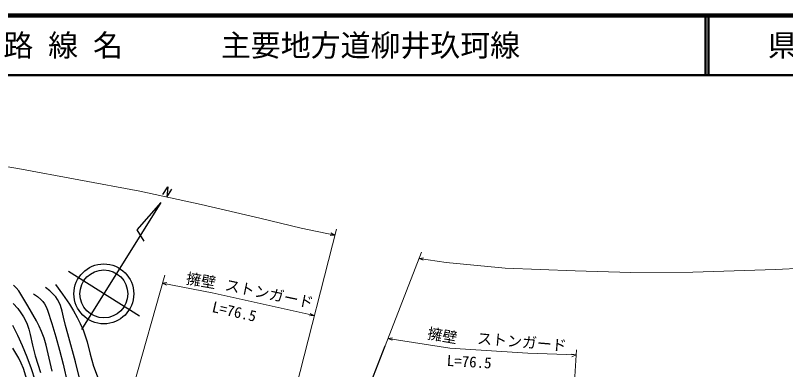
# Model space of a CAD drawing. Units: millimetres, scale not verified. Extents: x 40000 to 680000, y 20000 to 380000.
# Drawn here: x 182396 to 311112, y 320851 to 380000 of the extents above; entities that cross this region are included whole.
import ezdxf
from ezdxf.enums import TextEntityAlignment as Align

# ---------------------------------------------------------------- set-up
doc = ezdxf.new("R2010")
doc.units = ezdxf.units.MM
doc.header["$LTSCALE"] = 1000
for name, color, linetype, lineweight in [('M-BGD', 7, 'Continuous', 25), ('M-BMK-OTRS', 5, 'Continuous', 25), ('M-BMK-SRVR', 3, 'Continuous', 25), ('M-STR-HTXT', 7, 'Continuous', 13), ('M-TTL', 2, 'Continuous', 140), ('M-TTL-LINE', 7, 'Continuous', 50)]:
    doc.layers.add(name, color=color, linetype=linetype, lineweight=lineweight)
doc.layers.add('M-TTL-TXT', color=7, linetype='Continuous')
doc.styles.add('ＭＳ ゴシック', font='')
doc.styles.get('ＭＳ ゴシック').set_extended_font_data('MS Gothic')

msp = doc.modelspace()

# ---------------------------------------------------------------- linework, layer by layer
at = {"layer": 'M-BGD'}
for points in [[(188551, 320607), (187537, 324951), (187184, 326084), (186775, 327194), (186376, 328103), (185923, 328986), (184465, 331525), (182960, 334024), (182531, 334498), (182051, 334939)], [(189095, 335067), (190288, 333438), (191433, 331773), (192110, 330685), (192737, 329563), (193245, 328538), (193702, 327480), (194064, 326493), (194373, 325479), (194874, 323427), (195434, 321397), (196242, 319386), (196992, 317356), (197628, 314830), (198329, 312293), (198610, 311564), (198944, 310864), (199259, 310333), (199622, 309840), (200037, 309393), (200503, 308980), (201319, 308380), (202190, 307816), (202199, 307811)], [(185433, 333507), (186068, 333058), (186653, 332571), (186969, 332233), (187237, 331859), (187510, 331342), (187737, 330781), (188464, 328556), (189128, 326333), (189770, 324066), (190357, 321774), (191104, 318526)], [(193632, 317411), (192420, 322141), (191157, 326833), (190765, 328209), (190425, 329624), (190204, 330603), (189930, 331550), (189721, 332070), (189457, 332568), (189149, 333004), (188788, 333409), (188127, 334014), (187414, 334587)], [(182044, 331900), (182780, 331034), (183298, 330355), (183761, 329647), (184073, 329063), (184336, 328444), (184622, 327577), (184854, 326685), (185237, 324909), (185680, 323142), (186617, 320372)], [(185723, 319101), (185071, 320949), (184340, 322898), (183557, 324814), (182798, 326518), (181974, 328220)], [(184991, 316981), (183729, 321033), (183381, 321905), (182980, 322750), (182489, 323601), (181945, 324425)]]:
    msp.add_lwpolyline(points, dxfattribs=at)
at = {"layer": 'M-BMK-OTRS'}
msp.add_line((212874, 244243), (244175, 324802), dxfattribs=at)
at = {"layer": 'M-BMK-SRVR'}
for p, q in [((207047, 350085), (207866, 351393)), ((207866, 351393), (207724, 349657)), ((207724, 349657), (208539, 350974)), ((206727, 348751), (193463, 327559)), ((206727, 348751), (202696, 344195)), ((202696, 344195), (203860, 342287)), ((203110, 329779), (191243, 337207))]:
    msp.add_line(p, q, dxfattribs=at)
for radius in [5000, 4000]:
    msp.add_circle((197177, 333493), radius, dxfattribs=at)
at = {"layer": 'M-STR-HTXT'}
for p, q in [((167865, 357088), (182810, 354426)), ((182810, 354426), (203203, 350650)), ((203203, 350650), (213465, 348422)), ((213465, 348422), (223219, 346157)), ((223219, 346157), (230150, 344494)), ((226486, 306981), (236041, 344284)), ((230150, 344494), (235788, 343296)), ((244175, 324802), (250251, 340438)), ((249849, 339405), (254361, 338731)), ((254361, 338731), (264223, 337782)), ((264223, 337782), (275958, 337346)), ((275958, 337346), (285269, 337068)), ((295585, 337123), (309420, 337569)), ((309420, 337569), (323449, 338189)), ((191738, 281422), (207343, 336641)), ((285269, 337068), (295585, 337123)), ((206949, 335304), (215267, 333664)), ((215267, 333664), (232345, 329856)), ((244662, 326056), (254995, 324452)), ((254995, 324452), (268045, 323571)), ((276090, 323310), (268045, 323571)), ((272763, 270214), (276143, 324143))]:
    msp.add_line(p, q, dxfattribs=at)
for points in [[(235104, 343672), (235788, 343296), (235010, 343253)], [(250568, 339101), (249849, 339405), (250619, 339527)], [(207643, 334947), (206949, 335304), (207726, 335368)], [(231661, 330231), (232345, 329856), (231567, 329812)], [(245381, 325751), (244662, 326056), (245433, 326177)], [(275316, 323406), (276090, 323310), (275383, 322982)]]:
    msp.add_lwpolyline(points, dxfattribs=at)
at = {"layer": 'M-TTL'}
msp.add_line((680000, 380000), (40000, 380000), dxfattribs=at)
at = {"layer": 'M-TTL-LINE'}
for p, q in [((297750, 380000), (297750, 370000)), ((298250, 380000), (298250, 370000)), ((40000, 370000), (680000, 370000))]:
    msp.add_line(p, q, dxfattribs=at)

# ---------------------------------------------------------------- texts
at = {"layer": 'M-STR-HTXT', "style": 'ＭＳ ゴシック'}
for s, rotation, p in [('擁壁', 350.4, (210734, 334693)), ('ストンガード', 348.2, (217181, 333617)), ('L=76.5', 347.1, (215009, 329955)), ('擁壁', 350.1, (251052, 325520)), ('ストンガード', 355.2, (259464, 324648)), ('L=76.5', 356.6, (254418, 320923))]:
    msp.add_text(s, height=1833, rotation=rotation, dxfattribs=at).set_placement(p, align=Align.BOTTOM_LEFT)
at = {"layer": 'M-TTL-TXT', "style": 'ＭＳ ゴシック'}
for s, p in [('路 線 名', (180380, 375000)), ('主要地方道柳井玖珂線', (216734, 375000))]:
    msp.add_text(s, height=3666, dxfattribs=at).set_placement(p, align=Align.MIDDLE_LEFT)
msp.add_text('県\u3000名', height=3666, dxfattribs=at).set_placement((315625, 375000), align=Align.MIDDLE_CENTER)

doc.saveas('drawing.dxf')
